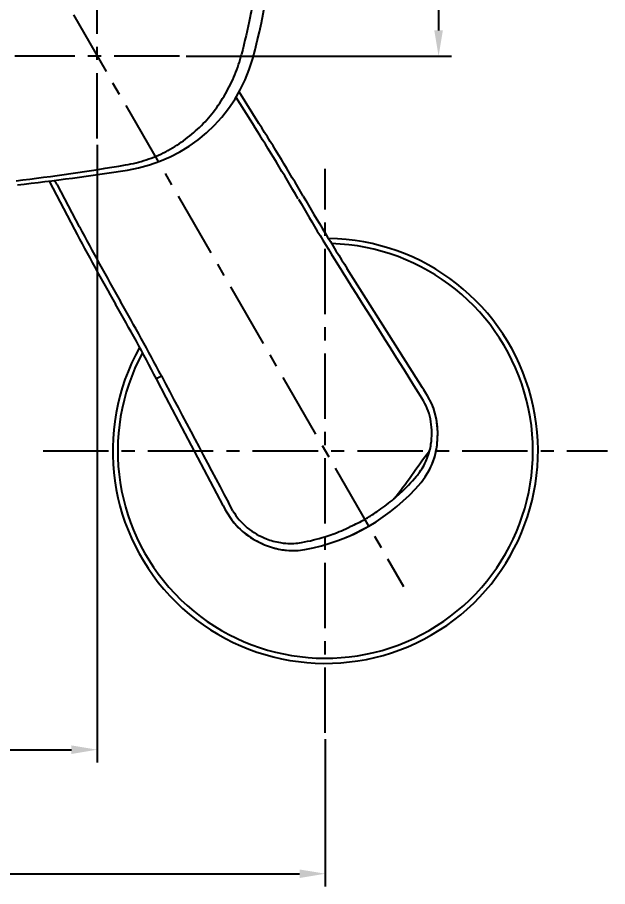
# Model space of a CAD drawing. Header units: millimetres. Extents: x 601 to 1195, y -13 to 407.
# Drawn here: x 756.4 to 813.6, y 141.7 to 226 of the extents above; entities that cross this region are included whole.
import ezdxf

# ---------------------------------------------------------------- set-up
doc = ezdxf.new("R2010")
doc.units = ezdxf.units.MM
doc.header["$LTSCALE"] = 0.1
doc.linetypes.add('CENTERX2', pattern=[101.6, 63.5, -12.7, 12.7, -12.7])
doc.layers.add('CENTER', color=1, linetype='CENTERX2')
doc.layers.add('DIM', color=3, linetype='Continuous')
doc.styles.get("Standard").update_dxf_attribs({"font": 'arial.ttf'})
doc.dimstyles.new('ISO-25', dxfattribs={"dimtxt": 2.5, "dimasz": 2.5, "dimexe": 1.25, "dimexo": 0.625, "dimtad": 1, "dimlfac": 3, "dimtxsty": 'Standard', "dimcen": 2.5, "dimadec": 0, "dimazin": 0, "dimtfac": 1, "dimtmove": 0, "dimatfit": 3, "dimfxl": 0, "dimarcsym": 0})

# ---------------------------------------------------------------- blocks, each defined once
blk = doc.blocks.new('*D31')
at = {"layer": 'Defpoints', "color": 0}
for p in [(687.605, 214.285), (764.112, 214.285), (764.112, 154.958)]:
    blk.add_point(p, dxfattribs=at)
at = {"layer": 'DIM', "color": 0, "lineweight": -2}
for p, q in [((687.605, 213.66), (687.605, 153.708)), ((764.112, 213.66), (764.112, 153.708)), ((690.105, 154.958), (761.612, 154.958))]:
    blk.add_line(p, q, dxfattribs=at)
at = {"layer": 'DIM', "color": 0}
for points in [[(690.105, 155.375), (690.105, 154.541), (687.605, 154.958)], [(761.612, 155.375), (761.612, 154.541), (764.112, 154.958)]]:
    blk.add_solid(points, dxfattribs=at)
at = {"layer": 'DIM', "color": 0, "insert": (725.859, 156.859), "char_height": 2.5, "attachment_point": 5}
blk.add_mtext('102', dxfattribs=at)
blk = doc.blocks.new('*D32')
at = {"layer": 'Defpoints', "color": 0}
for p in [(665.484, 156.589), (786.234, 156.589), (786.234, 142.916)]:
    blk.add_point(p, dxfattribs=at)
at = {"layer": 'DIM', "color": 0, "lineweight": -2}
for p, q in [((665.484, 155.964), (665.484, 141.666)), ((786.234, 155.964), (786.234, 141.666)), ((667.984, 142.916), (783.734, 142.916))]:
    blk.add_line(p, q, dxfattribs=at)
at = {"layer": 'DIM', "color": 0}
for points in [[(667.984, 143.332), (667.984, 142.499), (665.484, 142.916)], [(783.734, 143.332), (783.734, 142.499), (786.234, 142.916)]]:
    blk.add_solid(points, dxfattribs=at)
at = {"layer": 'DIM', "color": 0, "insert": (725.859, 144.817), "char_height": 2.5, "attachment_point": 5}
blk.add_mtext('102~220', dxfattribs=at)
blk = doc.blocks.new('*D34')
at = {"layer": 'Defpoints', "color": 0}
for p in [(732.613, 268.463), (772.11, 222.279), (797.223, 222.279)]:
    blk.add_point(p, dxfattribs=at)
at = {"layer": 'DIM', "color": 0, "lineweight": -2}
for p, q in [((733.238, 268.463), (798.473, 268.463)), ((797.223, 265.963), (797.223, 224.779)), ((772.735, 222.279), (798.473, 222.279))]:
    blk.add_line(p, q, dxfattribs=at)
at = {"layer": 'DIM', "color": 0}
for points in [[(796.806, 265.963), (797.64, 265.963), (797.223, 268.463)], [(796.806, 224.779), (797.64, 224.779), (797.223, 222.279)]]:
    blk.add_solid(points, dxfattribs=at)
at = {"layer": 'DIM', "color": 0, "insert": (795.322, 245.371), "char_height": 2.5, "attachment_point": 5, "rotation": 90}
blk.add_mtext('61.58', dxfattribs=at)

msp = doc.modelspace()

# ---------------------------------------------------------------- linework, layer by layer
at = {"color": 7, "linetype": 'Continuous'}
for p, q in [((779.7975, 215.7525), (777.8694, 218.8)), ((777.5652, 218.2821), (779.3311, 215.4832)), ((759.4534, 210.1514), (761.9274, 205.4352)), ((759.9646, 210.2162), (760.036, 210.1077)), ((770.8256, 210.6578), (770.8628, 210.5934)), ((762.3938, 205.7051), (760.2548, 209.771)), ((795.6772, 190.0854), (788.3634, 201.6454)), ((770.8079, 189.1596), (769.8594, 190.9679)), ((776.3182, 178.656), (770.8079, 189.1596)), ((795.759, 188.8115), (795.2828, 189.5865)), ((796.5658, 188.5199), (796.1592, 189.3083)), ((796.5667, 188.5177), (796.5658, 188.5199)), ((796.4738, 182.4009), (796.4741, 182.4017)), ((796.697, 182.9398), (796.6972, 182.9401)), ((796.6972, 182.9401), (796.6984, 182.9477)), ((795.529, 180.9069), (795.5278, 180.9053)), ((777.2784, 178.1418), (776.8453, 178.9416)), ((776.6481, 178.0436), (777.1281, 177.2965)), ((777.1281, 177.2965), (777.1298, 177.2943)), ((790.4563, 176.6565), (790.0695, 177.3265)), ((788.6171, 175.7221), (790.4587, 176.6578)), ((788.2574, 175.5881), (788.6171, 175.7221)), ((781.8825, 174.397), (781.888, 174.3946)), ((781.888, 174.3946), (781.8883, 174.3946)), ((782.4719, 174.3175), (782.4727, 174.3174)), ((784.2411, 174.3889), (784.2391, 174.3886))]:
    msp.add_line(p, q, dxfattribs=at)
for points in [[(796.1594, 189.308), (796.0008, 189.567), (795.7938, 189.9001), (795.6772, 190.0854)], [(797.0791, 184.5014), (797.1527, 185.7987), (797.0198, 187.0366), (796.7148, 188.1418), (796.5667, 188.5177)], [(796.6972, 182.9401), (796.8475, 183.3956), (796.9934, 183.9828), (797.0791, 184.5015)], [(795.529, 180.9069), (795.9235, 181.428), (796.3695, 182.1855), (796.4738, 182.4009)], [(796.4741, 182.4017), (796.5619, 182.5992), (796.697, 182.9398)], [(776.3182, 178.656), (776.5032, 178.3102), (776.6483, 178.0432)], [(777.1298, 177.2943), (777.3801, 176.9796), (778.2051, 176.1451), (779.2495, 175.3929), (780.3514, 174.8433)], [(780.3514, 174.8433), (780.8245, 174.6647), (781.4219, 174.4917), (781.888, 174.3946)], [(781.8883, 174.3946), (782.2545, 174.3405), (782.4719, 174.3175)], [(782.4727, 174.3174), (782.7123, 174.3), (783.591, 174.3075), (784.2391, 174.3886)]]:
    msp.add_lwpolyline(points, dxfattribs=at)
for centre, radius, start, end in [((721.3625, 238.0352), 60, 344.54343, 358.17496), ((764.735, 226.0424), 15, 278.847097, 344.543436), ((579.0794, 89.2194), 236.7336, 30.235298, 32.232404), ((590.2944, 95.8583), 224.2455, 30.212031, 32.320579), ((725.723, 457.9802), 249.6793, 277.022174, 279.48535), ((725.8625, 475.7852), 267.75, 276.543641, 278.847097), ((731.9695, 191.6356), 33.5998, 33.225691, 33.351177), ((719.374, 183.4688), 48.6111, 32.75677, 33.1434), ((983.3412, 324.8639), 230.6493, 210.241307, 212.291305), ((989.8724, 328.5386), 238.6869, 210.219282, 212.198932), ((960.5105, 309.6027), 224.2455, 207.679422, 209.787968), ((971.8691, 315.9966), 236.7354, 207.767388, 209.7647), ((786.2375, 183.9636), 20.625, 150.855103, 89.144858), ((786.2375, 183.9636), 20.1294, 151.747402, 88.252533), ((-2592.4885, -1929.3158), 3995.8406, 32.0241724, 32.223377), ((559.2103, 79.8957), 238.692, 27.805925, 29.780722), ((565.6625, 83.717), 230.6493, 27.708695, 29.758693), ((4202.9357, 1998.8228), 3879.4411, 207.7710059, 207.9764836), ((789.6753, 185.6714), 6.888, 345.75902, 351.240489), ((790.2758, 185.2674), 6.8287, 335.187248, 340.141292), ((780.8938, 193.2193), 19.125, 280.079734, 319.920713), ((783.0894, 181.1195), 6.8299, 259.821643, 264.812489)]:
    msp.add_arc(centre, radius, start, end, dxfattribs=at)
for points, knots in [([(780.2077, 237.2852), (780.2043, 236.9726), (780.1749, 236.3479), (780.1121, 235.0991), (779.9998, 233.5398), (779.8189, 231.6728), (779.5865, 229.8113), (779.2898, 227.959), (778.8405, 225.4988), (778.4223, 223.669), (778.1082, 222.4587)], [0, 0, 0, 0, 0.0625012, 0.1250032, 0.2500054, 0.3750073, 0.5000089, 0.6250116, 0.7500152, 1, 1, 1, 1]), ([(766.869, 211.7146), (767.5475, 211.8339), (768.8845, 212.155), (770.7741, 212.9574), (772.5063, 214.0303), (774.0701, 215.3362), (775.4416, 216.862), (776.3911, 218.2981), (777.0458, 219.5173), (777.6268, 220.7826), (777.9349, 221.7849), (778.1082, 222.4587)], [0, 0, 0, 0, 0.1257345, 0.2498814, 0.3730442, 0.4963109, 0.6205208, 0.7461418, 0.8094648, 0.8730129, 1, 1, 1, 1]), ([(770.3406, 191.24), (770.2779, 191.1961), (770.1873, 191.1364), (770.0693, 191.0706), (769.998, 191.0343), (769.941, 191.0064), (769.902, 190.9887), (769.8803, 190.9777), (769.8684, 190.9731), (769.8644, 190.9692), (769.8591, 190.9686), (769.8594, 190.9679)], [0, 0, 0, 0, 0.4145624, 0.5869817, 0.7322197, 0.8478344, 0.9319187, 0.9615998, 0.9828856, 0.9957083, 1, 1, 1, 1]), ([(796.483, 184.6225), (796.5414, 184.9801), (796.5928, 185.7068), (796.5103, 186.7934), (796.2459, 187.848), (795.9368, 188.5016), (795.759, 188.8115)], [0, 0, 0, 0, 0.251101, 0.5022047, 0.7524281, 1, 1, 1, 1]), ([(797.0693, 184.5093), (797.1537, 185.1835), (797.1763, 186.5558), (796.8344, 187.8937), (796.5663, 188.5175)], [0, 0, 0, 0, 0.5001805, 1, 1, 1, 1]), ([(792.8838, 179.3036), (793.4955, 180.0315), (794.6234, 181.6131), (795.7365, 183.2025), (796.3517, 183.977)], [0, 0, 0, 0, 0.4901295, 1, 1, 1, 1]), ([(795.0913, 181.5095), (795.2019, 181.6403), (795.6206, 182.1802), (795.9423, 182.7934), (796.1261, 183.2706)], [0, 0, 0, 0, 0.2508659, 1, 1, 1, 1]), ([(792.8864, 179.306), (793.0859, 179.4745), (793.8662, 180.1621), (794.5869, 180.9165), (795.0908, 181.5099)], [0, 0, 0, 0, 0.2512412, 1, 1, 1, 1]), ([(777.2784, 178.1418), (777.6265, 177.517), (778.5999, 176.4038), (779.8729, 175.6868), (780.5446, 175.4196)], [0, 0, 0, 0, 0.4973024, 1, 1, 1, 1]), ([(790.0694, 177.3266), (790.1941, 177.3809), (790.4283, 177.5221), (790.8834, 177.8189), (791.225, 178.043), (791.4442, 178.2038)], [0, 0, 0, 0, 0.2500061, 0.5002532, 1, 1, 1, 1]), ([(777.1301, 177.2945), (777.5364, 176.7506), (778.524, 175.786), (779.7235, 175.1197), (780.3495, 174.8557)], [0, 0, 0, 0, 0.4998217, 1, 1, 1, 1]), ([(783.9359, 175.0697), (784.7017, 175.2094), (785.7154, 175.4563), (786.701, 175.7883), (786.9467, 175.8768)], [0, 0, 0, 0, 0.7487587, 1, 1, 1, 1]), ([(780.3495, 174.8557), (780.3492, 174.8528), (780.3488, 174.8489), (780.3501, 174.8439), (780.3514, 174.8433)], [0, 0, 0, 0, 0.6746242, 1, 1, 1, 1]), ([(781.8934, 175.0535), (782.0632, 175.0268), (782.7413, 174.9468), (783.4333, 174.9785), (783.936, 175.0691)], [0, 0, 0, 0, 0.2517762, 1, 1, 1, 1])]:
    msp.add_open_spline(points, degree=3, knots=knots, dxfattribs=at)
for points in [[(796.1261, 183.2706), (796.2145, 183.501), (796.2906, 183.7365), (796.3514, 183.9756)], [(796.6985, 182.9477), (796.8799, 183.451), (797.0019, 183.9786), (797.0693, 184.5093)], [(791.4442, 178.2038), (791.9414, 178.5466), (792.4203, 178.9165), (792.8838, 179.3036)], [(790.0695, 177.3265), (789.6115, 177.0337), (789.1173, 176.7994), (788.6223, 176.5746)], [(786.9501, 175.8778), (787.517, 176.0857), (788.0769, 176.3154), (788.6223, 176.5746)], [(780.3495, 174.8557), (780.8413, 174.6494), (781.3576, 174.4916), (781.8825, 174.397)], [(780.5446, 175.4196), (780.7487, 175.3393), (780.9569, 175.2676), (781.1689, 175.2112)], [(781.1702, 175.2108), (781.4077, 175.1439), (781.6497, 175.092), (781.8934, 175.0534)]]:
    msp.add_open_spline(points, degree=3, dxfattribs=at)
at = {"layer": 'CENTER'}
for p, q in [((764.1158, 214.2849), (764.1158, 230.2734)), ((761.8004, 226.2895), (793.8318, 170.8111)), ((772.1101, 222.2792), (756.1216, 222.2792)), ((786.2375, 156.5886), (786.2375, 211.3386)), ((758.8625, 183.9636), (813.6125, 183.9636))]:
    msp.add_line(p, q, dxfattribs=at)

# ---------------------------------------------------------------- dimensions: what is measured, and where the dimension line sits
at = {"layer": 'DIM'}
dim = msp.add_linear_dim(base=(797.2231, 222.2792), p1=(732.6125, 268.4628), p2=(772.1101, 222.2792), angle=90, text='61.58', dimstyle='ISO-25', dxfattribs=at)
dim.commit()
dim.dimension.update_dxf_attribs({"geometry": '*D34', "text_midpoint": (795.3216, 245.371)})
for base, p1, p2, text, picture, middle in [((764.112, 154.958), (687.6054, 214.2849), (764.112, 214.2849), '102', '*D31', (725.8587, 154.958)), ((786.2337, 142.9156), (665.4837, 156.5886), (786.2337, 156.5886), '102~220', '*D32', (725.8587, 142.9156))]:
    dim = msp.add_linear_dim(base=base, p1=p1, p2=p2, text=text, dimstyle='ISO-25', dxfattribs=at)
    dim.commit()
    dim.dimension.update_dxf_attribs({"geometry": picture, "text_midpoint": middle, "dimtype": 160})

doc.saveas('drawing.dxf')
